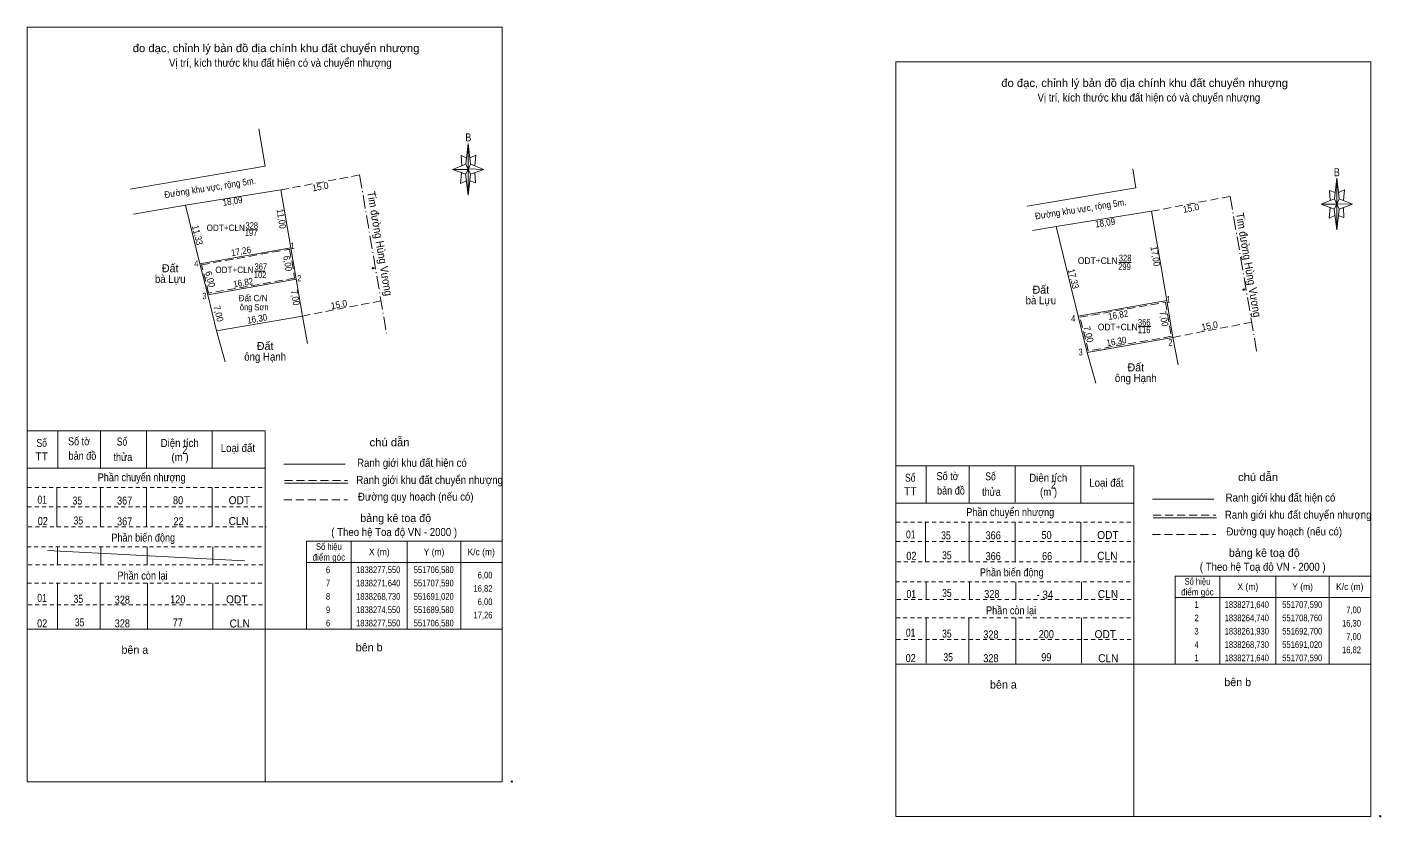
# Model space of a CAD drawing. Header units: metres. Extents: x 551330 to 551928, y 1838195 to 1838343.
# Drawn here: x 551329.9 to 551583.6, y 1838194.9 to 1838343 of the extents above; entities that cross this region are included whole.
import ezdxf
from ezdxf.enums import TextEntityAlignment as Align

# ---------------------------------------------------------------- set-up
doc = ezdxf.new("R2010")
doc.units = ezdxf.units.M
doc.header["$LTSCALE"] = 0.5
doc.header["$PDMODE"] = 32
doc.header["$PDSIZE"] = 0.25
for name, pattern in [('DOT_DASHED', [7.7, 5, -1.2, 0.3, -1.2]), ('MEDIUM_DASHED', [4.5, 3, -1.5]), ('SHORT_DASHED', [2.7, 1.5, -1.2])]:
    doc.linetypes.add(name, pattern=pattern)
for name, color, linetype, lineweight in [('1', 7, 'SHORT_DASHED', 13), ('10', 7, 'Continuous', 13), ('23', 7, 'Continuous', 13), ('5', 7, 'Continuous', 13), ('52', 7, 'Continuous', 13), ('63', 7, 'Continuous', 13)]:
    doc.layers.add(name, color=color, linetype=linetype, lineweight=lineweight)
doc.layers.add('13', color=7, linetype='Continuous')

msp = doc.modelspace()

# ---------------------------------------------------------------- linework, layer by layer
at = {"layer": '1', "linetype": 'Continuous'}
for p, q in [((551330, 1838260.24), (551374.4, 1838260.24)), ((551492.75, 1838253.72), (551537.15, 1838253.72))]:
    msp.add_line(p, q, dxfattribs=at)
at = {"layer": '1'}
for p, q in [((551330, 1838256.64), (551374.4, 1838256.64)), ((551330, 1838253.04), (551374.6, 1838253.04)), ((551492.75, 1838250.12), (551537.15, 1838250.12)), ((551330.1, 1838249.24), (551374.7, 1838249.24)), ((551329.9, 1838245.5), (551374.5, 1838245.5)), ((551492.75, 1838246.52), (551537.35, 1838246.52)), ((551330.1, 1838242.14), (551374.25, 1838242.14)), ((551492.85, 1838242.72), (551537.45, 1838242.72)), ((551329.97, 1838238.7), (551374.13, 1838238.7)), ((551492.65, 1838238.98), (551537.25, 1838238.98)), ((551330.09, 1838234.65), (551374.25, 1838234.65)), ((551492.85, 1838235.62), (551537, 1838235.62)), ((551492.72, 1838232.18), (551536.88, 1838232.18)), ((551492.84, 1838228.13), (551537, 1838228.13))]:
    msp.add_line(p, q, dxfattribs=at)
at = {"layer": '1', "linetype": 'Continuous'}
for points in [[(551329.91, 1838342.96), (551418.95, 1838342.96), (551418.95, 1838201.46), (551329.91, 1838201.46)], [(551492.66, 1838336.44), (551581.7, 1838336.44), (551581.7, 1838194.94), (551492.66, 1838194.94)]]:
    msp.add_lwpolyline(points, close=True, dxfattribs=at)
at = {"layer": '1', "linetype": 'MEDIUM_DASHED'}
for points in [[(551379.1, 1838301.32), (551380.03, 1838295.89), (551363.92, 1838293.06), (551362.6, 1838298.4)], [(551543.25, 1838291.39), (551544.33, 1838284.98), (551528.75, 1838282.26), (551527.19, 1838288.57)]]:
    msp.add_lwpolyline(points, close=True, dxfattribs=at)
at = {"layer": '10'}
for p, q in [((551363.74, 1838292.78), (551380.31, 1838295.69)), ((551363.74, 1838292.78), (551365.42, 1838285.98)), ((551526.88, 1838288.77), (551543.45, 1838291.68)), ((551526.88, 1838288.77), (551528.56, 1838281.97))]:
    msp.add_line(p, q, dxfattribs=at)
for points in [[(551359.58, 1838309.6), (551362.3, 1838298.6), (551363.74, 1838292.78)], [(551522.72, 1838305.59), (551525.44, 1838294.59), (551526.88, 1838288.77)], [(551367.02, 1838280.19), (551365.42, 1838285.98), (551381.48, 1838288.79)], [(551530.16, 1838276.18), (551528.56, 1838281.97), (551544.62, 1838284.78)]]:
    msp.add_lwpolyline(points, dxfattribs=at)
at = {"layer": '13'}
for p in [(551394.74, 1838297.75), (551557.88, 1838293.74)]:
    msp.add_point(p, dxfattribs=at)
at = {"layer": '23'}
for p, q in [((551377.45, 1838312.44), (551359.58, 1838309.6)), ((551349.87, 1838307.86), (551359.58, 1838309.6)), ((551540.59, 1838308.43), (551522.72, 1838305.59)), ((551518.27, 1838304.79), (551522.72, 1838305.59))]:
    msp.add_line(p, q, dxfattribs=at)
for points in [[(551373.31, 1838323.87), (551374.54, 1838316.85), (551349.2, 1838312.55)], [(551537.07, 1838316.35), (551537.68, 1838312.84), (551517.31, 1838309.38)]]:
    msp.add_lwpolyline(points, dxfattribs=at)
at = {"layer": '5'}
for p, q in [((551412.11, 1838317.26), (551412.55, 1838321.16)), ((551412.11, 1838315.36), (551409.61, 1838316.26)), ((551413.01, 1838317.26), (551415.51, 1838316.26)), ((551413.01, 1838315.36), (551412.55, 1838311.46)), ((551413.91, 1838313.76), (551412.85, 1838314.16)), ((551413.81, 1838315.66), (551413.91, 1838313.76)), ((551574.86, 1838310.74), (551575.3, 1838314.64)), ((551575.76, 1838310.74), (551578.26, 1838309.74)), ((551574.86, 1838308.84), (551572.36, 1838309.74)), ((551575.76, 1838308.84), (551575.3, 1838304.94)), ((551576.56, 1838309.14), (551576.66, 1838307.24)), ((551576.66, 1838307.24), (551575.6, 1838307.64)), ((551330, 1838267.24), (551374.51, 1838267.24)), ((551335.65, 1838267.24), (551335.65, 1838260.24)), ((551343.65, 1838267.24), (551343.65, 1838260.24)), ((551352.3, 1838267.24), (551352.3, 1838260.4)), ((551364.6, 1838267.24), (551364.6, 1838260.24)), ((551374.51, 1838267.24), (551374.51, 1838201.46)), ((551378.03, 1838261), (551389.53, 1838261)), ((551492.75, 1838260.72), (551537.26, 1838260.72)), ((551498.4, 1838260.72), (551498.4, 1838253.72)), ((551506.4, 1838260.72), (551506.4, 1838253.72)), ((551515.05, 1838260.72), (551515.05, 1838253.88)), ((551527.35, 1838260.72), (551527.35, 1838253.72)), ((551537.26, 1838260.72), (551537.26, 1838194.94)), ((551378.13, 1838257.45), (551390.03, 1838257.45)), ((551335.5, 1838256.64), (551335.5, 1838249.24)), ((551343.65, 1838256.64), (551343.65, 1838249.24)), ((551352.3, 1838256.64), (551352.3, 1838249.24)), ((551364.6, 1838256.64), (551364.6, 1838249.24)), ((551540.78, 1838254.48), (551552.28, 1838254.48)), ((551498.25, 1838250.12), (551498.25, 1838242.72)), ((551506.4, 1838250.12), (551506.4, 1838242.72)), ((551515.05, 1838250.12), (551515.05, 1838242.72)), ((551527.35, 1838250.12), (551527.35, 1838242.72)), ((551540.88, 1838250.93), (551552.78, 1838250.93)), ((551335.6, 1838245.5), (551335.6, 1838242.14)), ((551343.75, 1838245.5), (551343.75, 1838242.14)), ((551352.4, 1838245.5), (551352.4, 1838242.14)), ((551364.7, 1838245.5), (551364.7, 1838242.14)), ((551335.63, 1838238.7), (551335.63, 1838230.2)), ((551343.61, 1838238.7), (551343.61, 1838230.2)), ((551352.45, 1838238.7), (551352.45, 1838230.08)), ((551364.73, 1838238.7), (551364.73, 1838230.2)), ((551498.35, 1838238.98), (551498.35, 1838235.62)), ((551506.5, 1838238.98), (551506.5, 1838235.62)), ((551515.15, 1838238.98), (551515.15, 1838235.62)), ((551527.45, 1838238.98), (551527.45, 1838235.62)), ((551498.38, 1838232.18), (551498.38, 1838223.68)), ((551506.36, 1838232.18), (551506.36, 1838223.68)), ((551515.2, 1838232.18), (551515.2, 1838223.56)), ((551527.48, 1838232.18), (551527.48, 1838223.68)), ((551329.91, 1838230.06), (551418.95, 1838230.06)), ((551492.66, 1838223.54), (551581.7, 1838223.54))]:
    msp.add_line(p, q, dxfattribs=at)
at = {"layer": '5', "linetype": 'MEDIUM_DASHED'}
for p, q in [((551378.13, 1838257.95), (551389.93, 1838257.95)), ((551378.03, 1838254.35), (551389.93, 1838254.35)), ((551540.88, 1838251.43), (551552.68, 1838251.43)), ((551540.78, 1838247.83), (551552.68, 1838247.83))]:
    msp.add_line(p, q, dxfattribs=at)
at = {"layer": '5'}
for points in [[(551412.55, 1838321.16), (551413.01, 1838317.26), (551412.55, 1838316.26)], [(551412.55, 1838316.26), (551409.61, 1838316.26), (551412.11, 1838317.26), (551413.01, 1838315.36), (551415.51, 1838316.26), (551412.55, 1838316.36)], [(551412.55, 1838316.26), (551412.55, 1838311.46), (551412.05, 1838315.36)], [(551575.3, 1838314.64), (551575.76, 1838310.74), (551575.3, 1838309.74)], [(551575.3, 1838309.74), (551572.36, 1838309.74), (551574.86, 1838310.74), (551575.76, 1838308.84), (551578.26, 1838309.74), (551575.3, 1838309.84)], [(551575.3, 1838309.74), (551575.3, 1838304.94), (551574.8, 1838308.84)]]:
    msp.add_lwpolyline(points, close=True, dxfattribs=at)
for points in [[(551412.25, 1838318.46), (551411.21, 1838318.86), (551411.35, 1838316.96)], [(551412.91, 1838318.46), (551414.01, 1838318.96), (551413.81, 1838316.96)], [(551412.55, 1838316.26), (551412.11, 1838317.26), (551409.61, 1838316.26)], [(551412.55, 1838316.26), (551413.01, 1838315.36), (551415.51, 1838316.26)], [(551411.31, 1838315.66), (551411.11, 1838313.66), (551412.21, 1838314.16)], [(551575.3, 1838309.74), (551574.86, 1838310.74), (551572.36, 1838309.74)], [(551575, 1838311.94), (551573.96, 1838312.34), (551574.1, 1838310.44)], [(551575.66, 1838311.94), (551576.76, 1838312.44), (551576.56, 1838310.44)], [(551574.06, 1838309.14), (551573.86, 1838307.14), (551574.96, 1838307.64)], [(551575.3, 1838309.74), (551575.76, 1838308.84), (551578.26, 1838309.74)]]:
    msp.add_lwpolyline(points, dxfattribs=at)
for p in [(551420.71, 1838201.52), (551583.46, 1838195)]:
    msp.add_point(p, dxfattribs=at)
at = {"layer": '52', "linetype": 'MEDIUM_DASHED'}
for p, q in [((551377.45, 1838312.44), (551392.2, 1838315.23)), ((551540.59, 1838308.43), (551555.34, 1838311.22)), ((551381.48, 1838288.79), (551396.2, 1838291.63)), ((551544.62, 1838284.78), (551559.34, 1838287.62))]:
    msp.add_line(p, q, dxfattribs=at)
at = {"layer": '52', "linetype": 'DOT_DASHED'}
for p, q in [((551392.2, 1838315.23), (551397.26, 1838285.57)), ((551555.34, 1838311.22), (551560.4, 1838281.56))]:
    msp.add_line(p, q, dxfattribs=at)
at = {"layer": '52'}
msp.add_line((551379.3, 1838301.6), (551362.3, 1838298.6), dxfattribs=at)
for points in [[(551377.45, 1838312.44), (551379.3, 1838301.6), (551380.31, 1838295.69)], [(551540.59, 1838308.43), (551542.44, 1838297.59), (551543.45, 1838291.68)], [(551380.31, 1838295.69), (551381.48, 1838288.79), (551382.46, 1838283.65)], [(551543.45, 1838291.68), (551544.62, 1838284.78), (551545.6, 1838279.64)]]:
    msp.add_lwpolyline(points, dxfattribs=at)
at = {"layer": '63'}
for p, q in [((551370.94, 1838304.96), (551373.14, 1838304.96)), ((551534.5, 1838298.84), (551536.76, 1838298.84)), ((551372.51, 1838297.19), (551374.45, 1838297.19)), ((551538.09, 1838286.81), (551540.5, 1838286.81)), ((551333.73, 1838244.8), (551370.67, 1838242.92)), ((551390.65, 1838246.56), (551390.65, 1838230.06)), ((551401.15, 1838246.56), (551401.15, 1838230.06)), ((551411.15, 1838246.56), (551411.15, 1838230.06)), ((551382.25, 1838242.56), (551418.95, 1838242.56)), ((551553.4, 1838240.04), (551553.4, 1838223.54)), ((551563.9, 1838240.04), (551563.9, 1838223.54)), ((551573.9, 1838240.04), (551573.9, 1838223.54)), ((551545, 1838236.04), (551581.7, 1838236.04))]:
    msp.add_line(p, q, dxfattribs=at)
for points in [[(551382.25, 1838246.56), (551418.95, 1838246.56), (551418.95, 1838230.06), (551382.25, 1838230.06)], [(551545, 1838240.04), (551581.7, 1838240.04), (551581.7, 1838223.54), (551545, 1838223.54)]]:
    msp.add_lwpolyline(points, close=True, dxfattribs=at)

# ---------------------------------------------------------------- texts
at = {"layer": '1', "width": 0.85}
for p in [(551359.465, 1838262.94), (551522.215, 1838256.42)]:
    msp.add_text('2', height=1.5, dxfattribs=at).set_placement(p, align=Align.CENTER)
at = {"layer": '1'}
for s, p in [('bên a', (551350.095, 1838225.46)), ('bên b', (551394, 1838225.92)), ('bên a', (551512.845, 1838218.94)), ('bên b', (551556.75, 1838219.4))]:
    msp.add_text(s, height=1.5, dxfattribs=at).set_placement(p, align=Align.CENTER)
at = {"layer": '5'}
for s, width, p in [('đo đạc, chỉnh lý bản đồ địa chính khu đất chuyển nhượng', 1.05, (551376.56, 1838338.26)), ('Vị trí, kích thước khu đất hiện có và chuyển nhượng', 0.9, (551377.35, 1838335.52)), ('đo đạc, chỉnh lý bản đồ địa chính khu đất chuyển nhượng', 1.05, (551539.31, 1838331.74)), ('Vị trí, kích thước khu đất hiện có và chuyển nhượng', 0.9, (551540.1, 1838329)), ('B', 0.85, (551412.58, 1838321.52)), ('B', 0.85, (551575.33, 1838315)), ('Số', 0.8, (551332.64, 1838264.24)), ('Số tờ', 0.85, (551339.64, 1838264.54)), ('Số', 0.8, (551347.69, 1838264.5)), ('Diện tích', 0.9, (551358.495, 1838264.24)), ('Loại đất', 0.9, (551369.405, 1838263.3)), ('chú dẫn', 1.05, (551397.82, 1838264.36)), ('TT', 0.95, (551332.645, 1838261.7)), ('bản đồ', 0.85, (551340.265, 1838261.84)), ('thửa', 0.85, (551347.85, 1838261.6)), ('(m )', 0.9, (551358.56, 1838261.6)), ('Ranh giới khu đất hiện có ', 0.9, (551402.265, 1838260.52)), ('Phần chuyển nhượng', 0.85, (551351.375, 1838257.8)), ('Ranh giới khu đất chuyển nhượng', 0.9, (551405.33, 1838257.31)), ('Số', 0.8, (551495.39, 1838257.72)), ('Số tờ', 0.85, (551502.39, 1838258.02)), ('Số', 0.8, (551510.44, 1838257.98)), ('Diện tích', 0.9, (551521.245, 1838257.72)), ('Loại đất', 0.9, (551532.15, 1838256.78)), ('chú dẫn', 1.05, (551560.565, 1838257.84)), ('01', 0.8, (551332.73, 1838253.6)), ('35', 0.8, (551339.325, 1838253.44)), ('367', 0.85, (551348.185, 1838253.44)), ('80', 0.85, (551358.19, 1838253.5)), ('ODT', 0.95, (551369.68, 1838253.5)), ('Đường quy hoạch (nếu có)', 0.9, (551402.725, 1838254.17)), ('TT', 0.95, (551495.395, 1838255.18)), ('bản đồ', 0.85, (551503.015, 1838255.32)), ('thửa', 0.85, (551510.6, 1838255.08)), ('(m )', 0.9, (551521.305, 1838255.08)), ('Ranh giới khu đất hiện có ', 0.9, (551565.015, 1838254)), ('Phần chuyển nhượng', 0.85, (551514.125, 1838251.28)), ('Ranh giới khu đất chuyển nhượng', 0.9, (551568.08, 1838250.79)), ('02', 0.85, (551332.855, 1838249.6)), ('35', 0.8, (551339.495, 1838249.7)), ('367', 0.85, (551348.185, 1838249.54)), ('22', 0.85, (551358.285, 1838249.56)), ('CLN', 0.95, (551369.575, 1838249.6)), ('Phần biến động', 0.85, (551351.665, 1838246.5)), ('( Theo hệ Toạ độ VN - 2000 )', 0.9, (551398.685, 1838247.54)), ('01', 0.8, (551495.485, 1838247.08)), ('35', 0.8, (551502.075, 1838246.92)), ('366', 0.85, (551510.93, 1838246.92)), ('50', 0.85, (551520.94, 1838246.98)), ('ODT', 0.95, (551532.43, 1838246.98)), ('Đường quy hoạch (nếu có)', 0.9, (551565.475, 1838247.65)), ('35', 0.8, (551502.245, 1838243.18)), ('02', 0.85, (551495.605, 1838243.08)), ('366', 0.85, (551510.93, 1838243.02)), ('66', 0.85, (551521.035, 1838243.04)), ('CLN', 0.95, (551532.325, 1838243.08)), ('( Theo hệ Toạ độ VN - 2000 )', 0.9, (551561.435, 1838241.02)), ('Phần còn lại', 0.85, (551351.535, 1838239.37)), ('Phần biến động', 0.85, (551514.415, 1838239.98)), ('01', 0.8, (551495.585, 1838235.92)), ('35', 0.8, (551502.255, 1838236.12)), ('328', 0.85, (551510.68, 1838235.92)), ('- 34', 0.9, (551520.625, 1838235.8)), ('CLN', 0.95, (551532.445, 1838235.92)), ('01', 0.8, (551332.71, 1838235.2)), ('35', 0.8, (551339.505, 1838235.02)), ('328', 0.85, (551347.75, 1838234.86)), ('120', 0.85, (551358.135, 1838234.92)), ('ODT', 0.95, (551369.19, 1838234.92)), ('Phần còn lại', 0.85, (551514.285, 1838232.85)), ('35', 0.8, (551339.745, 1838230.6)), ('77', 0.85, (551358.14, 1838230.6)), ('02', 0.85, (551332.725, 1838230.42)), ('328', 0.85, (551347.75, 1838230.41)), ('CLN', 0.95, (551369.755, 1838230.4)), ('01', 0.8, (551495.465, 1838228.68)), ('35', 0.8, (551502.255, 1838228.5)), ('328', 0.85, (551510.5, 1838228.34)), ('200', 0.85, (551520.885, 1838228.4)), ('ODT', 0.95, (551531.94, 1838228.4)), ('02', 0.85, (551495.475, 1838223.9)), ('35', 0.8, (551502.495, 1838224.08)), ('328', 0.85, (551510.5, 1838223.89)), ('99', 0.85, (551520.885, 1838224.08)), ('CLN', 0.95, (551532.505, 1838223.88))]:
    msp.add_text(s, height=1.5, dxfattribs=dict(at, width=width)).set_placement(p, align=Align.CENTER)
for p in [(551398.98, 1838250.16), (551561.73, 1838243.64)]:
    msp.add_text('bảng kê toạ độ', height=1.5, dxfattribs=at).set_placement(p, align=Align.CENTER)
at = {"layer": '52'}
for s, rotation, width, p in [('Đường khu vực, rộng 5m.', 9.03, 0.9, (551364.2769, 1838312.2418)), ('15.0', 10.711, 0.95, (551384.9639, 1838312.4226)), ('Đường khu vực, rộng 5m.', 9.03, 0.9, (551527.4169, 1838308.2318)), ('15.0', 10.711, 0.95, (551548.1039, 1838308.4126)), ('15.0', 10.92, 0.95, (551388.4666, 1838290.3387)), ('15.0', 10.92, 0.95, (551551.6066, 1838286.3287))]:
    msp.add_text(s, height=1.25, rotation=rotation, dxfattribs=dict(at, width=width)).set_placement(p, align=Align.CENTER)
at = {"layer": '63'}
for s, height, rotation, width, p in [('18,09', 1.25, 9.03, 0.9, (551368.4919, 1838309.7191)), ('Tim đường Hùng Vương', 1.5, 279.681, 0.9, (551395.2801, 1838302.2461)), ('11,00', 1.25, 279.685, 0.9, (551376.9534, 1838306.9151)), ('Tim đường Hùng Vương', 1.5, 279.681, 0.9, (551558.0601, 1838298.2361)), ('11,33', 1.25, 283.889, 0.9, (551361.2249, 1838303.82)), ('18,09', 1.25, 9.03, 0.9, (551532.0019, 1838305.6491)), ('17,26', 1.25, 10.008, 0.9, (551370.1014, 1838300.3138)), ('17,00', 1.25, 279.685, 0.9, (551540.7134, 1838299.8951)), ('6,00', 1.25, 279.698, 0.9, (551378.1246, 1838298.5403)), ('6,00', 1.25, 283.897, 0.95, (551363.6148, 1838295.5351)), ('16,82', 1.25, 9.961, 0.9, (551370.5019, 1838294.4423)), ('17,33', 1.25, 283.889, 0.9, (551525.3649, 1838295.62)), ('7,00', 1.25, 279.624, 0.9, (551379.5427, 1838292.1295)), ('7,00', 1.25, 283.878, 0.95, (551365.1731, 1838289.0999)), ('16,30', 1.25, 9.925, 0.9, (551373.1173, 1838287.662)), ('16,82', 1.25, 9.961, 0.9, (551534.4519, 1838288.3623)), ('7,00', 1.25, 279.624, 0.9, (551542.3127, 1838288.1795)), ('7,00', 1.25, 283.878, 0.95, (551528.1931, 1838285.2199)), ('16,30', 1.25, 9.925, 0.9, (551534.1273, 1838283.402))]:
    msp.add_text(s, height=height, rotation=rotation, dxfattribs=dict(at, width=width)).set_placement(p, align=Align.CENTER)
for s, height, width, p in [('ODT+CLN', 1.2, 0.95, (551367.125, 1838304.73)), ('328', 1.2, 0.85, (551372.005, 1838305.17)), ('197', 1.2, 0.85, (551371.875, 1838303.79)), ('1', 1.2, 0.7, (551379.655, 1838301.35)), ('4', 1.2, 0.8, (551361.62, 1838298.03)), ('ODT+CLN', 1.2, 0.95, (551368.745, 1838296.84)), ('367', 1.2, 0.85, (551373.695, 1838297.46)), ('ODT+CLN', 1.25, 0.95, (551530.52, 1838298.54)), ('299', 1.25, 0.85, (551535.53, 1838297.41)), ('328', 1.25, 0.85, (551535.655, 1838299.04)), ('bà Lựu', 1.5, 0.9, (551356.725, 1838294.99)), ('102', 1.2, 0.85, (551373.57, 1838295.9)), ('2', 1.2, 0.8, (551380.905, 1838295.27)), ('3', 1.2, 0.75, (551363.12, 1838291.94)), ('Đất C/N ', 1.2, 0.95, (551372.455, 1838291.55)), ('ông Sơn', 1.2, 0.85, (551372.46, 1838289.85)), ('bà Lựu', 1.5, 0.9, (551519.865, 1838290.98)), ('366', 1.25, 0.85, (551539.235, 1838286.98)), ('ODT+CLN', 1.25, 0.95, (551534.26, 1838286.1)), ('116', 1.25, 0.85, (551539.205, 1838285.57)), ('ông Hạnh', 1.5, 0.9, (551374.505, 1838280.42)), ('ông Hạnh', 1.5, 0.9, (551537.645, 1838276.41)), ('Số hiệu', 1.25, 0.85, (551386.45, 1838244.94)), ('X (m)', 1.25, 0.95, (551395.9, 1838243.94)), ('Y (m)', 1.25, 0.95, (551406.155, 1838243.94)), ('K/c (m)', 1.25, 0.95, (551414.995, 1838243.94)), ('điểm góc', 1.25, 0.9, (551386.45, 1838242.94)), (' 6', 1.25, 0.85, (551386.105, 1838240.59)), ('1838277,550', 1.25, 0.85, (551395.7, 1838240.59)), ('551706,580', 1.25, 0.85, (551406.1, 1838240.59)), ('Số hiệu', 1.25, 0.85, (551549.2, 1838238.42)), (' 7', 1.25, 0.8, (551386.105, 1838238.09)), ('1838271,640', 1.25, 0.85, (551395.7, 1838238.09)), ('551707,590', 1.25, 0.85, (551406.1, 1838238.09)), ('điểm góc', 1.25, 0.9, (551549.2, 1838236.42)), ('X (m)', 1.25, 0.95, (551558.65, 1838237.42)), ('Y (m)', 1.25, 0.95, (551568.905, 1838237.42)), ('K/c (m)', 1.25, 0.95, (551577.745, 1838237.42)), (' 8', 1.25, 0.8, (551386.105, 1838235.59)), ('1838268,730', 1.25, 0.85, (551395.7, 1838235.59)), ('551691,020', 1.25, 0.85, (551406.1, 1838235.59)), (' 1', 1.25, 0.75, (551548.85, 1838234.07)), ('1838271,640', 1.25, 0.85, (551558.45, 1838234.07)), ('551707,590', 1.25, 0.85, (551568.85, 1838234.07)), (' 9', 1.25, 0.85, (551386.1, 1838233.09)), ('1838274,550', 1.25, 0.85, (551395.7, 1838233.09)), ('551689,580', 1.25, 0.85, (551406.1, 1838233.09)), (' 2', 1.25, 0.85, (551548.855, 1838231.57)), ('1838264,740', 1.25, 0.85, (551558.45, 1838231.57)), ('551708,760', 1.25, 0.85, (551568.85, 1838231.57)), (' 6', 1.25, 0.85, (551386.105, 1838230.59)), ('1838277,550', 1.25, 0.85, (551395.7, 1838230.59)), ('551706,580', 1.25, 0.85, (551406.1, 1838230.59)), (' 3', 1.25, 0.8, (551548.845, 1838229.07)), ('1838261,930', 1.25, 0.85, (551558.45, 1838229.07)), ('551692,700', 1.25, 0.85, (551568.85, 1838229.07)), (' 4', 1.25, 0.85, (551548.85, 1838226.57)), ('1838268,730', 1.25, 0.85, (551558.45, 1838226.57)), ('551691,020', 1.25, 0.85, (551568.85, 1838226.57)), (' 1', 1.25, 0.75, (551548.85, 1838224.07)), ('1838271,640', 1.25, 0.85, (551558.45, 1838224.07)), ('551707,590', 1.25, 0.85, (551568.85, 1838224.07))]:
    msp.add_text(s, height=height, dxfattribs=dict(at, width=width)).set_placement(p, align=Align.CENTER)
for p in [(551356.72, 1838296.99), (551519.86, 1838292.98), (551374.51, 1838282.42), (551537.65, 1838278.41)]:
    msp.add_text('Đất', height=1.5, dxfattribs=at).set_placement(p, align=Align.CENTER)
for s, width, p in [(' 1', 0.75, (551544.14, 1838291.31)), (' 4', 0.85, (551526.32, 1838287.71)), (' 2', 0.85, (551544.55, 1838283.22)), (' 3', 0.8, (551527.69, 1838281.4)), ('6,00', 0.85, (551417.1, 1838239.59)), ('16,82', 0.85, (551417.1, 1838237.09)), ('6,00', 0.85, (551417.1, 1838234.59)), ('17,26', 0.85, (551417.1, 1838232.09)), ('7,00', 0.85, (551579.85, 1838233.07)), ('16,30', 0.85, (551579.85, 1838230.57)), ('7,00', 0.85, (551579.85, 1838228.07)), ('16,82', 0.85, (551579.85, 1838225.57))]:
    msp.add_text(s, height=1.25, dxfattribs=dict(at, width=width)).set_placement(p, align=Align.RIGHT)

doc.saveas('drawing.dxf')
